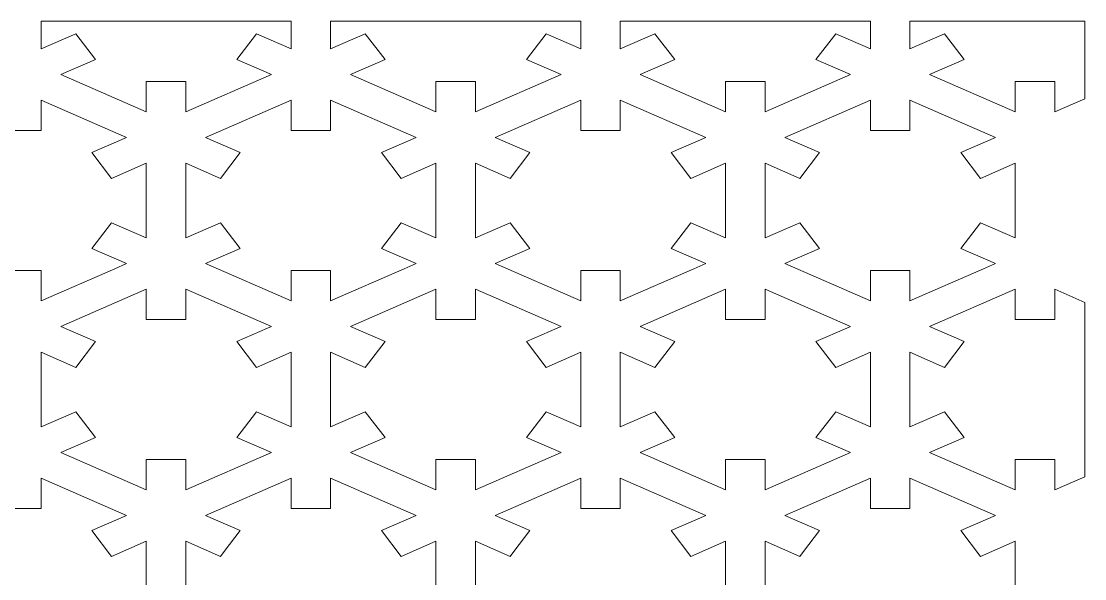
# Model space of a CAD drawing. Header units: millimetres. Extents: x -1200 to 1200, y -590 to 590.
# Drawn here: x 75 to 1200, y 0 to 590 of the extents above; entities that cross this region are included whole.
import ezdxf

# ---------------------------------------------------------------- set-up
doc = ezdxf.new("R2010")
doc.units = ezdxf.units.MM
doc.header["$MEASUREMENT"] = 0
doc.layers.add('Layer 1', color=7, linetype='Continuous')

msp = doc.modelspace()

# ---------------------------------------------------------------- linework, layer by layer
at = {"layer": 'Layer 1', "color": 250, "lineweight": 9}
for points, knots in [([(95.8978, 589.9734), (95.8978, 589.9734), (95.8978, 560.8792), (95.8978, 560.8792), (95.8978, 560.8792), (132.5646, 576.8386), (132.5646, 576.8386), (132.5646, 576.8386), (132.5671, 576.8355), (132.5671, 576.8355), (132.5671, 576.8355), (132.5726, 576.8378), (132.5726, 576.8378), (132.5726, 576.8378), (153.4601, 549.5634), (153.4601, 549.5634), (153.4601, 549.5634), (116.7818, 533.599), (116.7818, 533.599), (116.7818, 533.599), (207.2942, 494.2027), (207.2942, 494.2027), (207.2942, 494.2027), (207.2942, 526.1253), (207.2942, 526.1253), (207.2942, 526.1253), (207.3027, 526.1253), (207.3027, 526.1253), (207.3027, 526.1253), (249.069, 526.1252), (249.069, 526.1252), (249.069, 526.1252), (249.0776, 526.1252), (249.0776, 526.1252), (249.0776, 526.1252), (249.0777, 494.2022), (249.0777, 494.2022), (249.0777, 494.2022), (339.594, 533.6007), (339.594, 533.6007), (339.594, 533.6007), (302.9197, 549.5633), (302.9197, 549.5633), (302.9197, 549.5633), (302.9205, 549.5642), (302.9205, 549.5642), (302.9205, 549.5642), (323.8073, 576.8375), (323.8073, 576.8375), (323.8073, 576.8375), (323.8077, 576.8383), (323.8077, 576.8383), (323.8077, 576.8383), (360.4824, 560.8754), (360.4824, 560.8754), (360.4824, 560.8754), (360.4824, 589.9734), (360.4824, 589.9734), (360.4824, 589.9734), (95.8978, 589.9734), (95.8978, 589.9734)], [0, 0, 0, 0, 0.05, 0.05, 0.05, 0.1, 0.1, 0.1, 0.15, 0.15, 0.15, 0.2, 0.2, 0.2, 0.25, 0.25, 0.25, 0.3, 0.3, 0.3, 0.35, 0.35, 0.35, 0.4, 0.4, 0.4, 0.45, 0.45, 0.45, 0.5, 0.5, 0.5, 0.55, 0.55, 0.55, 0.6, 0.6, 0.6, 0.65, 0.65, 0.65, 0.7, 0.7, 0.7, 0.75, 0.75, 0.75, 0.8, 0.8, 0.8, 0.85, 0.85, 0.85, 0.9, 0.9, 0.9, 0.95, 0.95, 0.95, 1, 1, 1, 1]), ([(402.2664, 589.9734), (402.2664, 589.9734), (402.2664, 560.8792), (402.2664, 560.8792), (402.2664, 560.8792), (438.933, 576.8386), (438.933, 576.8386), (438.933, 576.8386), (438.9355, 576.8355), (438.9355, 576.8355), (438.9355, 576.8355), (438.9409, 576.8378), (438.9409, 576.8378), (438.9409, 576.8378), (459.8284, 549.5634), (459.8284, 549.5634), (459.8284, 549.5634), (423.1504, 533.599), (423.1504, 533.599), (423.1504, 533.599), (513.6625, 494.2027), (513.6625, 494.2027), (513.6625, 494.2027), (513.6625, 526.1253), (513.6625, 526.1253), (513.6625, 526.1253), (513.6712, 526.1253), (513.6712, 526.1253), (513.6712, 526.1253), (555.4374, 526.1252), (555.4374, 526.1252), (555.4374, 526.1252), (555.4459, 526.1252), (555.4459, 526.1252), (555.4459, 526.1252), (555.4461, 494.2022), (555.4461, 494.2022), (555.4461, 494.2022), (645.9624, 533.6007), (645.9624, 533.6007), (645.9624, 533.6007), (609.2884, 549.5633), (609.2884, 549.5633), (609.2884, 549.5633), (609.2892, 549.5642), (609.2892, 549.5642), (609.2892, 549.5642), (630.1758, 576.8375), (630.1758, 576.8375), (630.1758, 576.8375), (630.1763, 576.8383), (630.1763, 576.8383), (630.1763, 576.8383), (666.8508, 560.8754), (666.8508, 560.8754), (666.8508, 560.8754), (666.8508, 589.9734), (666.8508, 589.9734), (666.8508, 589.9734), (402.2664, 589.9734), (402.2664, 589.9734)], [0, 0, 0, 0, 0.05, 0.05, 0.05, 0.1, 0.1, 0.1, 0.15, 0.15, 0.15, 0.2, 0.2, 0.2, 0.25, 0.25, 0.25, 0.3, 0.3, 0.3, 0.35, 0.35, 0.35, 0.4, 0.4, 0.4, 0.45, 0.45, 0.45, 0.5, 0.5, 0.5, 0.55, 0.55, 0.55, 0.6, 0.6, 0.6, 0.65, 0.65, 0.65, 0.7, 0.7, 0.7, 0.75, 0.75, 0.75, 0.8, 0.8, 0.8, 0.85, 0.85, 0.85, 0.9, 0.9, 0.9, 0.95, 0.95, 0.95, 1, 1, 1, 1]), ([(708.6347, 589.9734), (708.6347, 589.9734), (708.6347, 560.8792), (708.6347, 560.8792), (708.6347, 560.8792), (745.3015, 576.8386), (745.3015, 576.8386), (745.3015, 576.8386), (745.304, 576.8355), (745.304, 576.8355), (745.304, 576.8355), (745.3095, 576.8378), (745.3095, 576.8378), (745.3095, 576.8378), (766.197, 549.5634), (766.197, 549.5634), (766.197, 549.5634), (729.5187, 533.599), (729.5187, 533.599), (729.5187, 533.599), (820.0311, 494.2027), (820.0311, 494.2027), (820.0311, 494.2027), (820.0311, 526.1253), (820.0311, 526.1253), (820.0311, 526.1253), (820.0396, 526.1253), (820.0396, 526.1253), (820.0396, 526.1253), (861.8059, 526.1252), (861.8059, 526.1252), (861.8059, 526.1252), (861.8144, 526.1252), (861.8144, 526.1252), (861.8144, 526.1252), (861.8146, 494.2022), (861.8146, 494.2022), (861.8146, 494.2022), (952.3309, 533.6007), (952.3309, 533.6007), (952.3309, 533.6007), (915.6566, 549.5633), (915.6566, 549.5633), (915.6566, 549.5633), (915.6575, 549.5642), (915.6575, 549.5642), (915.6575, 549.5642), (936.5442, 576.8375), (936.5442, 576.8375), (936.5442, 576.8375), (936.5445, 576.8383), (936.5445, 576.8383), (936.5445, 576.8383), (973.2193, 560.8754), (973.2193, 560.8754), (973.2193, 560.8754), (973.2193, 589.9734), (973.2193, 589.9734), (973.2193, 589.9734), (708.6347, 589.9734), (708.6347, 589.9734)], [0, 0, 0, 0, 0.05, 0.05, 0.05, 0.1, 0.1, 0.1, 0.15, 0.15, 0.15, 0.2, 0.2, 0.2, 0.25, 0.25, 0.25, 0.3, 0.3, 0.3, 0.35, 0.35, 0.35, 0.4, 0.4, 0.4, 0.45, 0.45, 0.45, 0.5, 0.5, 0.5, 0.55, 0.55, 0.55, 0.6, 0.6, 0.6, 0.65, 0.65, 0.65, 0.7, 0.7, 0.7, 0.75, 0.75, 0.75, 0.8, 0.8, 0.8, 0.85, 0.85, 0.85, 0.9, 0.9, 0.9, 0.95, 0.95, 0.95, 1, 1, 1, 1]), ([(1015.0031, 589.9734), (1015.0031, 589.9734), (1015.0031, 560.8792), (1015.0031, 560.8792), (1015.0031, 560.8792), (1051.6698, 576.8386), (1051.6698, 576.8386), (1051.6698, 576.8386), (1051.6724, 576.8355), (1051.6724, 576.8355), (1051.6724, 576.8355), (1051.6779, 576.8378), (1051.6779, 576.8378), (1051.6779, 576.8378), (1072.5653, 549.5634), (1072.5653, 549.5634), (1072.5653, 549.5634), (1035.8871, 533.599), (1035.8871, 533.599), (1035.8871, 533.599), (1126.3994, 494.2027), (1126.3994, 494.2027), (1126.3994, 494.2027), (1126.3994, 526.1253), (1126.3994, 526.1253), (1126.3994, 526.1253), (1126.408, 526.1253), (1126.408, 526.1253), (1126.408, 526.1253), (1168.1743, 526.1252), (1168.1743, 526.1252), (1168.1743, 526.1252), (1168.1828, 526.1252), (1168.1828, 526.1252), (1168.1828, 526.1252), (1168.183, 494.2022), (1168.183, 494.2022), (1168.183, 494.2022), (1199.95, 508.0291), (1199.95, 508.0291), (1199.95, 508.0291), (1199.95, 589.9734), (1199.95, 589.9734), (1199.95, 589.9734), (1015.0031, 589.9734), (1015.0031, 589.9734)], [0, 0, 0, 0, 0.066666667, 0.066666667, 0.066666667, 0.133333333, 0.133333333, 0.133333333, 0.2, 0.2, 0.2, 0.266666667, 0.266666667, 0.266666667, 0.333333333, 0.333333333, 0.333333333, 0.4, 0.4, 0.4, 0.466666667, 0.466666667, 0.466666667, 0.533333333, 0.533333333, 0.533333333, 0.6, 0.6, 0.6, 0.666666667, 0.666666667, 0.666666667, 0.733333333, 0.733333333, 0.733333333, 0.8, 0.8, 0.8, 0.866666667, 0.866666667, 0.866666667, 0.933333333, 0.933333333, 0.933333333, 1, 1, 1, 1]), ([(-20.615, 423.6863), (-20.615, 423.6863), (0.2724, 450.9606), (0.2724, 450.9606), (0.2724, 450.9606), (0.2716, 450.9609), (0.2716, 450.9609), (0.2716, 450.9609), (0.2718, 450.961), (0.2718, 450.961), (0.2718, 450.961), (-36.4021, 466.9238), (-36.4021, 466.9238), (-36.4021, 466.9238), (54.1141, 506.3218), (54.1141, 506.3218), (54.1141, 506.3218), (54.1141, 474.399), (54.1141, 474.399), (54.1141, 474.399), (54.1228, 474.399), (54.1228, 474.399), (54.1228, 474.399), (95.8893, 474.3991), (95.8893, 474.3991), (95.8893, 474.3991), (95.8978, 474.3991), (95.8978, 474.3991), (95.8978, 474.3991), (95.8976, 506.321), (95.8976, 506.321), (95.8976, 506.321), (186.4098, 466.9252), (186.4098, 466.9252), (186.4098, 466.9252), (149.7317, 450.9609), (149.7317, 450.9609), (149.7317, 450.9609), (170.619, 423.6866), (170.619, 423.6866), (170.619, 423.6866), (170.6245, 423.6889), (170.6245, 423.6889), (170.6245, 423.6889), (170.6269, 423.6858), (170.6269, 423.6858), (170.6269, 423.6858), (207.2942, 439.6455), (207.2942, 439.6455), (207.2942, 439.6455), (207.2943, 360.8497), (207.2943, 360.8497), (207.2943, 360.8497), (170.6276, 376.8091), (170.6276, 376.8091), (170.6276, 376.8091), (170.6255, 376.8064), (170.6255, 376.8064), (170.6255, 376.8064), (170.6192, 376.8091), (170.6192, 376.8091), (170.6192, 376.8091), (149.7319, 349.5347), (149.7319, 349.5347), (149.7319, 349.5347), (186.4111, 333.5699), (186.4111, 333.5699), (186.4111, 333.5699), (173.8065, 328.0837), (173.8065, 328.0837), (173.8065, 328.0837), (95.8976, 294.1735), (95.8976, 294.1735), (95.8976, 294.1735), (95.8975, 326.096), (95.8975, 326.096), (95.8975, 326.096), (95.8888, 326.096), (95.8888, 326.096), (95.8888, 326.096), (54.1228, 326.0961), (54.1228, 326.0961), (54.1228, 326.0961), (54.1141, 326.0961), (54.1141, 326.0961), (54.1141, 326.0961), (54.1141, 294.1735), (54.1141, 294.1735), (54.1141, 294.1735), (-36.4029, 333.5716), (-36.4029, 333.5716), (-36.4029, 333.5716), (0.2721, 349.5349), (0.2721, 349.5349), (0.2721, 349.5349), (0.2721, 349.535), (0.2721, 349.535), (0.2721, 349.535), (-20.6155, 376.8094), (-20.6155, 376.8094), (-20.6155, 376.8094), (-57.29, 360.8465), (-57.29, 360.8465), (-57.29, 360.8465), (-57.2902, 439.6494), (-57.2902, 439.6494), (-57.2902, 439.6494), (-20.615, 423.6863), (-20.615, 423.6863)], [0, 0, 0, 0, 0.027777778, 0.027777778, 0.027777778, 0.055555556, 0.055555556, 0.055555556, 0.083333333, 0.083333333, 0.083333333, 0.111111111, 0.111111111, 0.111111111, 0.138888889, 0.138888889, 0.138888889, 0.166666667, 0.166666667, 0.166666667, 0.194444444, 0.194444444, 0.194444444, 0.222222222, 0.222222222, 0.222222222, 0.25, 0.25, 0.25, 0.277777778, 0.277777778, 0.277777778, 0.305555556, 0.305555556, 0.305555556, 0.333333333, 0.333333333, 0.333333333, 0.361111111, 0.361111111, 0.361111111, 0.388888889, 0.388888889, 0.388888889, 0.416666667, 0.416666667, 0.416666667, 0.444444444, 0.444444444, 0.444444444, 0.472222222, 0.472222222, 0.472222222, 0.5, 0.5, 0.5, 0.527777778, 0.527777778, 0.527777778, 0.555555556, 0.555555556, 0.555555556, 0.583333333, 0.583333333, 0.583333333, 0.611111111, 0.611111111, 0.611111111, 0.638888889, 0.638888889, 0.638888889, 0.666666667, 0.666666667, 0.666666667, 0.694444444, 0.694444444, 0.694444444, 0.722222222, 0.722222222, 0.722222222, 0.75, 0.75, 0.75, 0.777777778, 0.777777778, 0.777777778, 0.805555556, 0.805555556, 0.805555556, 0.833333333, 0.833333333, 0.833333333, 0.861111111, 0.861111111, 0.861111111, 0.888888889, 0.888888889, 0.888888889, 0.916666667, 0.916666667, 0.916666667, 0.944444444, 0.944444444, 0.944444444, 0.972222222, 0.972222222, 0.972222222, 1, 1, 1, 1]), ([(285.7535, 423.6863), (285.7535, 423.6863), (306.641, 450.9606), (306.641, 450.9606), (306.641, 450.9606), (306.6402, 450.9609), (306.6402, 450.9609), (306.6402, 450.9609), (306.6403, 450.961), (306.6403, 450.961), (306.6403, 450.961), (269.9663, 466.9238), (269.9663, 466.9238), (269.9663, 466.9238), (360.4826, 506.3218), (360.4826, 506.3218), (360.4826, 506.3218), (360.4826, 474.399), (360.4826, 474.399), (360.4826, 474.399), (360.4912, 474.399), (360.4912, 474.399), (360.4912, 474.399), (402.2578, 474.3991), (402.2578, 474.3991), (402.2578, 474.3991), (402.2664, 474.3991), (402.2664, 474.3991), (402.2664, 474.3991), (402.2662, 506.321), (402.2662, 506.321), (402.2662, 506.321), (492.7783, 466.9252), (492.7783, 466.9252), (492.7783, 466.9252), (456.1001, 450.9609), (456.1001, 450.9609), (456.1001, 450.9609), (476.9876, 423.6866), (476.9876, 423.6866), (476.9876, 423.6866), (476.993, 423.6889), (476.993, 423.6889), (476.993, 423.6889), (476.9956, 423.6858), (476.9956, 423.6858), (476.9956, 423.6858), (513.6625, 439.6455), (513.6625, 439.6455), (513.6625, 439.6455), (513.6627, 360.8497), (513.6627, 360.8497), (513.6627, 360.8497), (476.9961, 376.8091), (476.9961, 376.8091), (476.9961, 376.8091), (476.994, 376.8064), (476.994, 376.8064), (476.994, 376.8064), (476.9878, 376.8091), (476.9878, 376.8091), (476.9878, 376.8091), (456.1003, 349.5347), (456.1003, 349.5347), (456.1003, 349.5347), (492.7796, 333.5699), (492.7796, 333.5699), (492.7796, 333.5699), (480.1748, 328.0837), (480.1748, 328.0837), (480.1748, 328.0837), (402.2662, 294.1735), (402.2662, 294.1735), (402.2662, 294.1735), (402.266, 326.096), (402.266, 326.096), (402.266, 326.096), (402.2575, 326.096), (402.2575, 326.096), (402.2575, 326.096), (360.4912, 326.0961), (360.4912, 326.0961), (360.4912, 326.0961), (360.4826, 326.0961), (360.4826, 326.0961), (360.4826, 326.0961), (360.4826, 294.1735), (360.4826, 294.1735), (360.4826, 294.1735), (269.9655, 333.5716), (269.9655, 333.5716), (269.9655, 333.5716), (306.6406, 349.5349), (306.6406, 349.5349), (306.6406, 349.5349), (306.6406, 349.535), (306.6406, 349.535), (306.6406, 349.535), (285.753, 376.8094), (285.753, 376.8094), (285.753, 376.8094), (249.0784, 360.8465), (249.0784, 360.8465), (249.0784, 360.8465), (249.0782, 439.6494), (249.0782, 439.6494), (249.0782, 439.6494), (285.7535, 423.6863), (285.7535, 423.6863)], [0, 0, 0, 0, 0.027777778, 0.027777778, 0.027777778, 0.055555556, 0.055555556, 0.055555556, 0.083333333, 0.083333333, 0.083333333, 0.111111111, 0.111111111, 0.111111111, 0.138888889, 0.138888889, 0.138888889, 0.166666667, 0.166666667, 0.166666667, 0.194444444, 0.194444444, 0.194444444, 0.222222222, 0.222222222, 0.222222222, 0.25, 0.25, 0.25, 0.277777778, 0.277777778, 0.277777778, 0.305555556, 0.305555556, 0.305555556, 0.333333333, 0.333333333, 0.333333333, 0.361111111, 0.361111111, 0.361111111, 0.388888889, 0.388888889, 0.388888889, 0.416666667, 0.416666667, 0.416666667, 0.444444444, 0.444444444, 0.444444444, 0.472222222, 0.472222222, 0.472222222, 0.5, 0.5, 0.5, 0.527777778, 0.527777778, 0.527777778, 0.555555556, 0.555555556, 0.555555556, 0.583333333, 0.583333333, 0.583333333, 0.611111111, 0.611111111, 0.611111111, 0.638888889, 0.638888889, 0.638888889, 0.666666667, 0.666666667, 0.666666667, 0.694444444, 0.694444444, 0.694444444, 0.722222222, 0.722222222, 0.722222222, 0.75, 0.75, 0.75, 0.777777778, 0.777777778, 0.777777778, 0.805555556, 0.805555556, 0.805555556, 0.833333333, 0.833333333, 0.833333333, 0.861111111, 0.861111111, 0.861111111, 0.888888889, 0.888888889, 0.888888889, 0.916666667, 0.916666667, 0.916666667, 0.944444444, 0.944444444, 0.944444444, 0.972222222, 0.972222222, 0.972222222, 1, 1, 1, 1]), ([(592.1219, 423.6863), (592.1219, 423.6863), (613.0093, 450.9606), (613.0093, 450.9606), (613.0093, 450.9606), (613.0085, 450.9609), (613.0085, 450.9609), (613.0085, 450.9609), (613.0087, 450.961), (613.0087, 450.961), (613.0087, 450.961), (576.3347, 466.9238), (576.3347, 466.9238), (576.3347, 466.9238), (666.851, 506.3218), (666.851, 506.3218), (666.851, 506.3218), (666.851, 474.399), (666.851, 474.399), (666.851, 474.399), (666.8595, 474.399), (666.8595, 474.399), (666.8595, 474.399), (708.6262, 474.3991), (708.6262, 474.3991), (708.6262, 474.3991), (708.6347, 474.3991), (708.6347, 474.3991), (708.6347, 474.3991), (708.6345, 506.321), (708.6345, 506.321), (708.6345, 506.321), (799.1467, 466.9252), (799.1467, 466.9252), (799.1467, 466.9252), (762.4684, 450.9609), (762.4684, 450.9609), (762.4684, 450.9609), (783.3559, 423.6866), (783.3559, 423.6866), (783.3559, 423.6866), (783.3614, 423.6889), (783.3614, 423.6889), (783.3614, 423.6889), (783.3638, 423.6858), (783.3638, 423.6858), (783.3638, 423.6858), (820.0311, 439.6455), (820.0311, 439.6455), (820.0311, 439.6455), (820.0312, 360.8497), (820.0312, 360.8497), (820.0312, 360.8497), (783.3645, 376.8091), (783.3645, 376.8091), (783.3645, 376.8091), (783.3624, 376.8064), (783.3624, 376.8064), (783.3624, 376.8064), (783.3561, 376.8091), (783.3561, 376.8091), (783.3561, 376.8091), (762.4686, 349.5347), (762.4686, 349.5347), (762.4686, 349.5347), (799.1479, 333.5699), (799.1479, 333.5699), (799.1479, 333.5699), (786.5431, 328.0837), (786.5431, 328.0837), (786.5431, 328.0837), (708.6345, 294.1735), (708.6345, 294.1735), (708.6345, 294.1735), (708.6344, 326.096), (708.6344, 326.096), (708.6344, 326.096), (708.6258, 326.096), (708.6258, 326.096), (708.6258, 326.096), (666.8595, 326.0961), (666.8595, 326.0961), (666.8595, 326.0961), (666.851, 326.0961), (666.851, 326.0961), (666.851, 326.0961), (666.851, 294.1735), (666.851, 294.1735), (666.851, 294.1735), (576.3338, 333.5716), (576.3338, 333.5716), (576.3338, 333.5716), (613.009, 349.5349), (613.009, 349.5349), (613.009, 349.5349), (613.009, 349.535), (613.009, 349.535), (613.009, 349.535), (592.1214, 376.8094), (592.1214, 376.8094), (592.1214, 376.8094), (555.4467, 360.8465), (555.4467, 360.8465), (555.4467, 360.8465), (555.4464, 439.6494), (555.4464, 439.6494), (555.4464, 439.6494), (592.1219, 423.6863), (592.1219, 423.6863)], [0, 0, 0, 0, 0.027777778, 0.027777778, 0.027777778, 0.055555556, 0.055555556, 0.055555556, 0.083333333, 0.083333333, 0.083333333, 0.111111111, 0.111111111, 0.111111111, 0.138888889, 0.138888889, 0.138888889, 0.166666667, 0.166666667, 0.166666667, 0.194444444, 0.194444444, 0.194444444, 0.222222222, 0.222222222, 0.222222222, 0.25, 0.25, 0.25, 0.277777778, 0.277777778, 0.277777778, 0.305555556, 0.305555556, 0.305555556, 0.333333333, 0.333333333, 0.333333333, 0.361111111, 0.361111111, 0.361111111, 0.388888889, 0.388888889, 0.388888889, 0.416666667, 0.416666667, 0.416666667, 0.444444444, 0.444444444, 0.444444444, 0.472222222, 0.472222222, 0.472222222, 0.5, 0.5, 0.5, 0.527777778, 0.527777778, 0.527777778, 0.555555556, 0.555555556, 0.555555556, 0.583333333, 0.583333333, 0.583333333, 0.611111111, 0.611111111, 0.611111111, 0.638888889, 0.638888889, 0.638888889, 0.666666667, 0.666666667, 0.666666667, 0.694444444, 0.694444444, 0.694444444, 0.722222222, 0.722222222, 0.722222222, 0.75, 0.75, 0.75, 0.777777778, 0.777777778, 0.777777778, 0.805555556, 0.805555556, 0.805555556, 0.833333333, 0.833333333, 0.833333333, 0.861111111, 0.861111111, 0.861111111, 0.888888889, 0.888888889, 0.888888889, 0.916666667, 0.916666667, 0.916666667, 0.944444444, 0.944444444, 0.944444444, 0.972222222, 0.972222222, 0.972222222, 1, 1, 1, 1]), ([(898.4902, 423.6863), (898.4902, 423.6863), (919.3777, 450.9606), (919.3777, 450.9606), (919.3777, 450.9606), (919.3769, 450.9609), (919.3769, 450.9609), (919.3769, 450.9609), (919.3771, 450.961), (919.3771, 450.961), (919.3771, 450.961), (882.7032, 466.9238), (882.7032, 466.9238), (882.7032, 466.9238), (973.2195, 506.3218), (973.2195, 506.3218), (973.2195, 506.3218), (973.2195, 474.399), (973.2195, 474.399), (973.2195, 474.399), (973.228, 474.399), (973.228, 474.399), (973.228, 474.399), (1014.9945, 474.3991), (1014.9945, 474.3991), (1014.9945, 474.3991), (1015.0031, 474.3991), (1015.0031, 474.3991), (1015.0031, 474.3991), (1015.0029, 506.321), (1015.0029, 506.321), (1015.0029, 506.321), (1105.515, 466.9252), (1105.515, 466.9252), (1105.515, 466.9252), (1068.837, 450.9609), (1068.837, 450.9609), (1068.837, 450.9609), (1089.7245, 423.6866), (1089.7245, 423.6866), (1089.7245, 423.6866), (1089.7299, 423.6889), (1089.7299, 423.6889), (1089.7299, 423.6889), (1089.7325, 423.6858), (1089.7325, 423.6858), (1089.7325, 423.6858), (1126.3994, 439.6455), (1126.3994, 439.6455), (1126.3994, 439.6455), (1126.3996, 360.8497), (1126.3996, 360.8497), (1126.3996, 360.8497), (1089.733, 376.8091), (1089.733, 376.8091), (1089.733, 376.8091), (1089.7309, 376.8064), (1089.7309, 376.8064), (1089.7309, 376.8064), (1089.7247, 376.8091), (1089.7247, 376.8091), (1089.7247, 376.8091), (1068.8372, 349.5347), (1068.8372, 349.5347), (1068.8372, 349.5347), (1105.5163, 333.5699), (1105.5163, 333.5699), (1105.5163, 333.5699), (1092.9117, 328.0837), (1092.9117, 328.0837), (1092.9117, 328.0837), (1015.0029, 294.1735), (1015.0029, 294.1735), (1015.0029, 294.1735), (1015.0027, 326.096), (1015.0027, 326.096), (1015.0027, 326.096), (1014.9941, 326.096), (1014.9941, 326.096), (1014.9941, 326.096), (973.228, 326.0961), (973.228, 326.0961), (973.228, 326.0961), (973.2195, 326.0961), (973.2195, 326.0961), (973.2195, 326.0961), (973.2195, 294.1735), (973.2195, 294.1735), (973.2195, 294.1735), (882.7024, 333.5716), (882.7024, 333.5716), (882.7024, 333.5716), (919.3772, 349.5349), (919.3772, 349.5349), (919.3772, 349.5349), (919.3772, 349.535), (919.3772, 349.535), (919.3772, 349.535), (898.4898, 376.8094), (898.4898, 376.8094), (898.4898, 376.8094), (861.8153, 360.8465), (861.8153, 360.8465), (861.8153, 360.8465), (861.8151, 439.6494), (861.8151, 439.6494), (861.8151, 439.6494), (898.4902, 423.6863), (898.4902, 423.6863)], [0, 0, 0, 0, 0.027777778, 0.027777778, 0.027777778, 0.055555556, 0.055555556, 0.055555556, 0.083333333, 0.083333333, 0.083333333, 0.111111111, 0.111111111, 0.111111111, 0.138888889, 0.138888889, 0.138888889, 0.166666667, 0.166666667, 0.166666667, 0.194444444, 0.194444444, 0.194444444, 0.222222222, 0.222222222, 0.222222222, 0.25, 0.25, 0.25, 0.277777778, 0.277777778, 0.277777778, 0.305555556, 0.305555556, 0.305555556, 0.333333333, 0.333333333, 0.333333333, 0.361111111, 0.361111111, 0.361111111, 0.388888889, 0.388888889, 0.388888889, 0.416666667, 0.416666667, 0.416666667, 0.444444444, 0.444444444, 0.444444444, 0.472222222, 0.472222222, 0.472222222, 0.5, 0.5, 0.5, 0.527777778, 0.527777778, 0.527777778, 0.555555556, 0.555555556, 0.555555556, 0.583333333, 0.583333333, 0.583333333, 0.611111111, 0.611111111, 0.611111111, 0.638888889, 0.638888889, 0.638888889, 0.666666667, 0.666666667, 0.666666667, 0.694444444, 0.694444444, 0.694444444, 0.722222222, 0.722222222, 0.722222222, 0.75, 0.75, 0.75, 0.777777778, 0.777777778, 0.777777778, 0.805555556, 0.805555556, 0.805555556, 0.833333333, 0.833333333, 0.833333333, 0.861111111, 0.861111111, 0.861111111, 0.888888889, 0.888888889, 0.888888889, 0.916666667, 0.916666667, 0.916666667, 0.944444444, 0.944444444, 0.944444444, 0.972222222, 0.972222222, 0.972222222, 1, 1, 1, 1]), ([(339.5953, 133.5426), (339.5953, 133.5426), (249.0777, 94.1437), (249.0777, 94.1437), (249.0777, 94.1437), (249.0776, 126.0666), (249.0776, 126.0666), (249.0776, 126.0666), (249.069, 126.0666), (249.069, 126.0666), (249.069, 126.0666), (207.3027, 126.0668), (207.3027, 126.0668), (207.3027, 126.0668), (207.2942, 126.0668), (207.2942, 126.0668), (207.2942, 126.0668), (207.2942, 94.1443), (207.2942, 94.1443), (207.2942, 94.1443), (116.7812, 133.5407), (116.7812, 133.5407), (116.7812, 133.5407), (153.4605, 149.5057), (153.4605, 149.5057), (153.4605, 149.5057), (132.573, 176.7801), (132.573, 176.7801), (132.573, 176.7801), (132.5667, 176.7774), (132.5667, 176.7774), (132.5667, 176.7774), (132.5646, 176.7801), (132.5646, 176.7801), (132.5646, 176.7801), (95.8983, 160.8208), (95.8983, 160.8208), (95.8983, 160.8208), (95.898, 239.6174), (95.898, 239.6174), (95.898, 239.6174), (132.5654, 223.6577), (132.5654, 223.6577), (132.5654, 223.6577), (132.567, 223.6597), (132.567, 223.6597), (132.567, 223.6597), (132.5734, 223.6569), (132.5734, 223.6569), (132.5734, 223.6569), (153.4603, 250.9319), (153.4603, 250.9319), (153.4603, 250.9319), (116.7814, 266.8968), (116.7814, 266.8968), (116.7814, 266.8968), (207.2946, 306.2932), (207.2946, 306.2932), (207.2946, 306.2932), (207.2946, 274.3704), (207.2946, 274.3704), (207.2946, 274.3704), (207.3032, 274.3704), (207.3032, 274.3704), (207.3032, 274.3704), (249.0698, 274.3706), (249.0698, 274.3706), (249.0698, 274.3706), (249.0784, 274.3706), (249.0784, 274.3706), (249.0784, 274.3706), (249.0782, 306.2924), (249.0782, 306.2924), (249.0782, 306.2924), (339.595, 266.8948), (339.595, 266.8948), (339.595, 266.8948), (335.5404, 265.1298), (335.5404, 265.1298), (335.5404, 265.1298), (302.92, 250.9317), (302.92, 250.9317), (302.92, 250.9317), (302.92, 250.9315), (302.92, 250.9315), (302.92, 250.9315), (323.8075, 223.6572), (323.8075, 223.6572), (323.8075, 223.6572), (360.4826, 239.6202), (360.4826, 239.6202), (360.4826, 239.6202), (360.4828, 160.8167), (360.4828, 160.8167), (360.4828, 160.8167), (323.8077, 176.7798), (323.8077, 176.7798), (323.8077, 176.7798), (302.9202, 149.5055), (302.9202, 149.5055), (302.9202, 149.5055), (339.5953, 133.5426), (339.5953, 133.5426)], [0, 0, 0, 0, 0.029411765, 0.029411765, 0.029411765, 0.058823529, 0.058823529, 0.058823529, 0.088235294, 0.088235294, 0.088235294, 0.117647059, 0.117647059, 0.117647059, 0.147058824, 0.147058824, 0.147058824, 0.176470588, 0.176470588, 0.176470588, 0.205882353, 0.205882353, 0.205882353, 0.235294118, 0.235294118, 0.235294118, 0.264705882, 0.264705882, 0.264705882, 0.294117647, 0.294117647, 0.294117647, 0.323529412, 0.323529412, 0.323529412, 0.352941176, 0.352941176, 0.352941176, 0.382352941, 0.382352941, 0.382352941, 0.411764706, 0.411764706, 0.411764706, 0.441176471, 0.441176471, 0.441176471, 0.470588235, 0.470588235, 0.470588235, 0.5, 0.5, 0.5, 0.529411765, 0.529411765, 0.529411765, 0.558823529, 0.558823529, 0.558823529, 0.588235294, 0.588235294, 0.588235294, 0.617647059, 0.617647059, 0.617647059, 0.647058824, 0.647058824, 0.647058824, 0.676470588, 0.676470588, 0.676470588, 0.705882353, 0.705882353, 0.705882353, 0.735294118, 0.735294118, 0.735294118, 0.764705882, 0.764705882, 0.764705882, 0.794117647, 0.794117647, 0.794117647, 0.823529412, 0.823529412, 0.823529412, 0.852941176, 0.852941176, 0.852941176, 0.882352941, 0.882352941, 0.882352941, 0.911764706, 0.911764706, 0.911764706, 0.941176471, 0.941176471, 0.941176471, 0.970588235, 0.970588235, 0.970588235, 1, 1, 1, 1]), ([(645.9637, 133.5426), (645.9637, 133.5426), (555.4461, 94.1437), (555.4461, 94.1437), (555.4461, 94.1437), (555.4459, 126.0666), (555.4459, 126.0666), (555.4459, 126.0666), (555.4374, 126.0666), (555.4374, 126.0666), (555.4374, 126.0666), (513.6712, 126.0668), (513.6712, 126.0668), (513.6712, 126.0668), (513.6625, 126.0668), (513.6625, 126.0668), (513.6625, 126.0668), (513.6625, 94.1443), (513.6625, 94.1443), (513.6625, 94.1443), (423.1497, 133.5407), (423.1497, 133.5407), (423.1497, 133.5407), (459.8288, 149.5057), (459.8288, 149.5057), (459.8288, 149.5057), (438.9413, 176.7801), (438.9413, 176.7801), (438.9413, 176.7801), (438.935, 176.7774), (438.935, 176.7774), (438.935, 176.7774), (438.933, 176.7801), (438.933, 176.7801), (438.933, 176.7801), (402.2668, 160.8208), (402.2668, 160.8208), (402.2668, 160.8208), (402.2666, 239.6174), (402.2666, 239.6174), (402.2666, 239.6174), (438.9338, 223.6577), (438.9338, 223.6577), (438.9338, 223.6577), (438.9352, 223.6597), (438.9352, 223.6597), (438.9352, 223.6597), (438.9418, 223.6569), (438.9418, 223.6569), (438.9418, 223.6569), (459.8286, 250.9319), (459.8286, 250.9319), (459.8286, 250.9319), (423.1499, 266.8968), (423.1499, 266.8968), (423.1499, 266.8968), (513.663, 306.2932), (513.663, 306.2932), (513.663, 306.2932), (513.663, 274.3704), (513.663, 274.3704), (513.663, 274.3704), (513.6717, 274.3704), (513.6717, 274.3704), (513.6717, 274.3704), (555.4382, 274.3706), (555.4382, 274.3706), (555.4382, 274.3706), (555.4467, 274.3706), (555.4467, 274.3706), (555.4467, 274.3706), (555.4464, 306.2924), (555.4464, 306.2924), (555.4464, 306.2924), (645.9634, 266.8948), (645.9634, 266.8948), (645.9634, 266.8948), (641.9086, 265.1298), (641.9086, 265.1298), (641.9086, 265.1298), (609.2885, 250.9317), (609.2885, 250.9317), (609.2885, 250.9317), (609.2885, 250.9315), (609.2885, 250.9315), (609.2885, 250.9315), (630.176, 223.6572), (630.176, 223.6572), (630.176, 223.6572), (666.851, 239.6202), (666.851, 239.6202), (666.851, 239.6202), (666.8511, 160.8167), (666.8511, 160.8167), (666.8511, 160.8167), (630.1763, 176.7798), (630.1763, 176.7798), (630.1763, 176.7798), (609.2887, 149.5055), (609.2887, 149.5055), (609.2887, 149.5055), (645.9637, 133.5426), (645.9637, 133.5426)], [0, 0, 0, 0, 0.029411765, 0.029411765, 0.029411765, 0.058823529, 0.058823529, 0.058823529, 0.088235294, 0.088235294, 0.088235294, 0.117647059, 0.117647059, 0.117647059, 0.147058824, 0.147058824, 0.147058824, 0.176470588, 0.176470588, 0.176470588, 0.205882353, 0.205882353, 0.205882353, 0.235294118, 0.235294118, 0.235294118, 0.264705882, 0.264705882, 0.264705882, 0.294117647, 0.294117647, 0.294117647, 0.323529412, 0.323529412, 0.323529412, 0.352941176, 0.352941176, 0.352941176, 0.382352941, 0.382352941, 0.382352941, 0.411764706, 0.411764706, 0.411764706, 0.441176471, 0.441176471, 0.441176471, 0.470588235, 0.470588235, 0.470588235, 0.5, 0.5, 0.5, 0.529411765, 0.529411765, 0.529411765, 0.558823529, 0.558823529, 0.558823529, 0.588235294, 0.588235294, 0.588235294, 0.617647059, 0.617647059, 0.617647059, 0.647058824, 0.647058824, 0.647058824, 0.676470588, 0.676470588, 0.676470588, 0.705882353, 0.705882353, 0.705882353, 0.735294118, 0.735294118, 0.735294118, 0.764705882, 0.764705882, 0.764705882, 0.794117647, 0.794117647, 0.794117647, 0.823529412, 0.823529412, 0.823529412, 0.852941176, 0.852941176, 0.852941176, 0.882352941, 0.882352941, 0.882352941, 0.911764706, 0.911764706, 0.911764706, 0.941176471, 0.941176471, 0.941176471, 0.970588235, 0.970588235, 0.970588235, 1, 1, 1, 1]), ([(952.3322, 133.5426), (952.3322, 133.5426), (861.8146, 94.1437), (861.8146, 94.1437), (861.8146, 94.1437), (861.8144, 126.0666), (861.8144, 126.0666), (861.8144, 126.0666), (861.8059, 126.0666), (861.8059, 126.0666), (861.8059, 126.0666), (820.0396, 126.0668), (820.0396, 126.0668), (820.0396, 126.0668), (820.0311, 126.0668), (820.0311, 126.0668), (820.0311, 126.0668), (820.0311, 94.1443), (820.0311, 94.1443), (820.0311, 94.1443), (729.5181, 133.5407), (729.5181, 133.5407), (729.5181, 133.5407), (766.1974, 149.5057), (766.1974, 149.5057), (766.1974, 149.5057), (745.3099, 176.7801), (745.3099, 176.7801), (745.3099, 176.7801), (745.3036, 176.7774), (745.3036, 176.7774), (745.3036, 176.7774), (745.3015, 176.7801), (745.3015, 176.7801), (745.3015, 176.7801), (708.6352, 160.8208), (708.6352, 160.8208), (708.6352, 160.8208), (708.635, 239.6174), (708.635, 239.6174), (708.635, 239.6174), (745.3024, 223.6577), (745.3024, 223.6577), (745.3024, 223.6577), (745.3039, 223.6597), (745.3039, 223.6597), (745.3039, 223.6597), (745.3103, 223.6569), (745.3103, 223.6569), (745.3103, 223.6569), (766.1971, 250.9319), (766.1971, 250.9319), (766.1971, 250.9319), (729.5183, 266.8968), (729.5183, 266.8968), (729.5183, 266.8968), (820.0315, 306.2932), (820.0315, 306.2932), (820.0315, 306.2932), (820.0315, 274.3704), (820.0315, 274.3704), (820.0315, 274.3704), (820.0401, 274.3704), (820.0401, 274.3704), (820.0401, 274.3704), (861.8067, 274.3706), (861.8067, 274.3706), (861.8067, 274.3706), (861.8153, 274.3706), (861.8153, 274.3706), (861.8153, 274.3706), (861.8151, 306.2924), (861.8151, 306.2924), (861.8151, 306.2924), (952.332, 266.8948), (952.332, 266.8948), (952.332, 266.8948), (948.2773, 265.1298), (948.2773, 265.1298), (948.2773, 265.1298), (915.6569, 250.9317), (915.6569, 250.9317), (915.6569, 250.9317), (915.6569, 250.9315), (915.6569, 250.9315), (915.6569, 250.9315), (936.5444, 223.6572), (936.5444, 223.6572), (936.5444, 223.6572), (973.2195, 239.6202), (973.2195, 239.6202), (973.2195, 239.6202), (973.2197, 160.8167), (973.2197, 160.8167), (973.2197, 160.8167), (936.5445, 176.7798), (936.5445, 176.7798), (936.5445, 176.7798), (915.6571, 149.5055), (915.6571, 149.5055), (915.6571, 149.5055), (952.3322, 133.5426), (952.3322, 133.5426)], [0, 0, 0, 0, 0.029411765, 0.029411765, 0.029411765, 0.058823529, 0.058823529, 0.058823529, 0.088235294, 0.088235294, 0.088235294, 0.117647059, 0.117647059, 0.117647059, 0.147058824, 0.147058824, 0.147058824, 0.176470588, 0.176470588, 0.176470588, 0.205882353, 0.205882353, 0.205882353, 0.235294118, 0.235294118, 0.235294118, 0.264705882, 0.264705882, 0.264705882, 0.294117647, 0.294117647, 0.294117647, 0.323529412, 0.323529412, 0.323529412, 0.352941176, 0.352941176, 0.352941176, 0.382352941, 0.382352941, 0.382352941, 0.411764706, 0.411764706, 0.411764706, 0.441176471, 0.441176471, 0.441176471, 0.470588235, 0.470588235, 0.470588235, 0.5, 0.5, 0.5, 0.529411765, 0.529411765, 0.529411765, 0.558823529, 0.558823529, 0.558823529, 0.588235294, 0.588235294, 0.588235294, 0.617647059, 0.617647059, 0.617647059, 0.647058824, 0.647058824, 0.647058824, 0.676470588, 0.676470588, 0.676470588, 0.705882353, 0.705882353, 0.705882353, 0.735294118, 0.735294118, 0.735294118, 0.764705882, 0.764705882, 0.764705882, 0.794117647, 0.794117647, 0.794117647, 0.823529412, 0.823529412, 0.823529412, 0.852941176, 0.852941176, 0.852941176, 0.882352941, 0.882352941, 0.882352941, 0.911764706, 0.911764706, 0.911764706, 0.941176471, 0.941176471, 0.941176471, 0.970588235, 0.970588235, 0.970588235, 1, 1, 1, 1]), ([(1199.95, 292.4661), (1199.95, 292.4661), (1168.1834, 306.2924), (1168.1834, 306.2924), (1168.1834, 306.2924), (1168.1836, 274.3706), (1168.1836, 274.3706), (1168.1836, 274.3706), (1168.1751, 274.3706), (1168.1751, 274.3706), (1168.1751, 274.3706), (1126.4084, 274.3704), (1126.4084, 274.3704), (1126.4084, 274.3704), (1126.3999, 274.3704), (1126.3999, 274.3704), (1126.3999, 274.3704), (1126.3999, 306.2932), (1126.3999, 306.2932), (1126.3999, 306.2932), (1035.8866, 266.8968), (1035.8866, 266.8968), (1035.8866, 266.8968), (1072.5655, 250.9319), (1072.5655, 250.9319), (1072.5655, 250.9319), (1051.6787, 223.6569), (1051.6787, 223.6569), (1051.6787, 223.6569), (1051.6721, 223.6597), (1051.6721, 223.6597), (1051.6721, 223.6597), (1051.6707, 223.6577), (1051.6707, 223.6577), (1051.6707, 223.6577), (1015.0033, 239.6174), (1015.0033, 239.6174), (1015.0033, 239.6174), (1015.0035, 160.8208), (1015.0035, 160.8208), (1015.0035, 160.8208), (1051.6698, 176.7801), (1051.6698, 176.7801), (1051.6698, 176.7801), (1051.6719, 176.7774), (1051.6719, 176.7774), (1051.6719, 176.7774), (1051.6782, 176.7801), (1051.6782, 176.7801), (1051.6782, 176.7801), (1072.5658, 149.5057), (1072.5658, 149.5057), (1072.5658, 149.5057), (1035.8865, 133.5407), (1035.8865, 133.5407), (1035.8865, 133.5407), (1126.3994, 94.1443), (1126.3994, 94.1443), (1126.3994, 94.1443), (1126.3994, 126.0668), (1126.3994, 126.0668), (1126.3994, 126.0668), (1126.408, 126.0668), (1126.408, 126.0668), (1126.408, 126.0668), (1168.1743, 126.0666), (1168.1743, 126.0666), (1168.1743, 126.0666), (1168.1828, 126.0666), (1168.1828, 126.0666), (1168.1828, 126.0666), (1168.183, 94.1437), (1168.183, 94.1437), (1168.183, 94.1437), (1199.95, 107.9706), (1199.95, 107.9706), (1199.95, 107.9706), (1199.95, 292.4661), (1199.95, 292.4661)], [0, 0, 0, 0, 0.038461538, 0.038461538, 0.038461538, 0.076923077, 0.076923077, 0.076923077, 0.115384615, 0.115384615, 0.115384615, 0.153846154, 0.153846154, 0.153846154, 0.192307692, 0.192307692, 0.192307692, 0.230769231, 0.230769231, 0.230769231, 0.269230769, 0.269230769, 0.269230769, 0.307692308, 0.307692308, 0.307692308, 0.346153846, 0.346153846, 0.346153846, 0.384615385, 0.384615385, 0.384615385, 0.423076923, 0.423076923, 0.423076923, 0.461538462, 0.461538462, 0.461538462, 0.5, 0.5, 0.5, 0.538461538, 0.538461538, 0.538461538, 0.576923077, 0.576923077, 0.576923077, 0.615384615, 0.615384615, 0.615384615, 0.653846154, 0.653846154, 0.653846154, 0.692307692, 0.692307692, 0.692307692, 0.730769231, 0.730769231, 0.730769231, 0.769230769, 0.769230769, 0.769230769, 0.807692308, 0.807692308, 0.807692308, 0.846153846, 0.846153846, 0.846153846, 0.884615385, 0.884615385, 0.884615385, 0.923076923, 0.923076923, 0.923076923, 0.961538462, 0.961538462, 0.961538462, 1, 1, 1, 1]), ([(-16.7009, 28.7387), (-16.7009, 28.7387), (0.2729, 50.9028), (0.2729, 50.9028), (0.2729, 50.9028), (-36.4021, 66.8659), (-36.4021, 66.8659), (-36.4021, 66.8659), (54.1144, 106.264), (54.1144, 106.264), (54.1144, 106.264), (54.1144, 74.3412), (54.1144, 74.3412), (54.1144, 74.3412), (54.1233, 74.3412), (54.1233, 74.3412), (54.1233, 74.3412), (95.8897, 74.3414), (95.8897, 74.3414), (95.8897, 74.3414), (95.8983, 74.3414), (95.8983, 74.3414), (95.8983, 74.3414), (95.898, 106.2632), (95.898, 106.2632), (95.898, 106.2632), (186.4109, 66.8671), (186.4109, 66.8671), (186.4109, 66.8671), (149.7317, 50.9024), (149.7317, 50.9024), (149.7317, 50.9024), (170.619, 23.628), (170.619, 23.628), (170.619, 23.628), (170.6253, 23.6307), (170.6253, 23.6307), (170.6253, 23.6307), (170.6274, 23.628), (170.6274, 23.628), (170.6274, 23.628), (207.2942, 39.5874), (207.2942, 39.5874), (207.2942, 39.5874), (207.2943, -39.2088), (207.2943, -39.2088), (207.2943, -39.2088), (170.6276, -23.2494), (170.6276, -23.2494), (170.6276, -23.2494), (170.6255, -23.2521), (170.6255, -23.2521), (170.6255, -23.2521), (170.6192, -23.2494), (170.6192, -23.2494), (170.6192, -23.2494), (149.7319, -50.5238), (149.7319, -50.5238), (149.7319, -50.5238), (186.4111, -66.4886), (186.4111, -66.4886), (186.4111, -66.4886), (173.8065, -71.9748), (173.8065, -71.9748), (173.8065, -71.9748), (95.8976, -105.8852), (95.8976, -105.8852), (95.8976, -105.8852), (95.8975, -73.9626), (95.8975, -73.9626), (95.8975, -73.9626), (95.8888, -73.9626), (95.8888, -73.9626), (95.8888, -73.9626), (54.1228, -73.9624), (54.1228, -73.9624), (54.1228, -73.9624), (54.1141, -73.9624), (54.1141, -73.9624), (54.1141, -73.9624), (54.1141, -105.8852), (54.1141, -105.8852), (54.1141, -105.8852), (-36.4029, -66.4869), (-36.4029, -66.4869), (-36.4029, -66.4869), (0.2721, -50.5237), (0.2721, -50.5237), (0.2721, -50.5237), (0.2721, -50.5235), (0.2721, -50.5235), (0.2721, -50.5235), (-20.6155, -23.2491), (-20.6155, -23.2491), (-20.6155, -23.2491), (-57.29, -39.212), (-57.29, -39.212), (-57.29, -39.212), (-57.2902, 39.5909), (-57.2902, 39.5909), (-57.2902, 39.5909), (-20.615, 23.6277), (-20.615, 23.6277), (-20.615, 23.6277), (-16.7009, 28.7387), (-16.7009, 28.7387)], [0, 0, 0, 0, 0.028571429, 0.028571429, 0.028571429, 0.057142857, 0.057142857, 0.057142857, 0.085714286, 0.085714286, 0.085714286, 0.114285714, 0.114285714, 0.114285714, 0.142857143, 0.142857143, 0.142857143, 0.171428571, 0.171428571, 0.171428571, 0.2, 0.2, 0.2, 0.228571429, 0.228571429, 0.228571429, 0.257142857, 0.257142857, 0.257142857, 0.285714286, 0.285714286, 0.285714286, 0.314285714, 0.314285714, 0.314285714, 0.342857143, 0.342857143, 0.342857143, 0.371428571, 0.371428571, 0.371428571, 0.4, 0.4, 0.4, 0.428571429, 0.428571429, 0.428571429, 0.457142857, 0.457142857, 0.457142857, 0.485714286, 0.485714286, 0.485714286, 0.514285714, 0.514285714, 0.514285714, 0.542857143, 0.542857143, 0.542857143, 0.571428571, 0.571428571, 0.571428571, 0.6, 0.6, 0.6, 0.628571429, 0.628571429, 0.628571429, 0.657142857, 0.657142857, 0.657142857, 0.685714286, 0.685714286, 0.685714286, 0.714285714, 0.714285714, 0.714285714, 0.742857143, 0.742857143, 0.742857143, 0.771428571, 0.771428571, 0.771428571, 0.8, 0.8, 0.8, 0.828571429, 0.828571429, 0.828571429, 0.857142857, 0.857142857, 0.857142857, 0.885714286, 0.885714286, 0.885714286, 0.914285714, 0.914285714, 0.914285714, 0.942857143, 0.942857143, 0.942857143, 0.971428571, 0.971428571, 0.971428571, 1, 1, 1, 1]), ([(289.6673, 28.7387), (289.6673, 28.7387), (306.6414, 50.9028), (306.6414, 50.9028), (306.6414, 50.9028), (269.9663, 66.8659), (269.9663, 66.8659), (269.9663, 66.8659), (360.4831, 106.264), (360.4831, 106.264), (360.4831, 106.264), (360.4831, 74.3412), (360.4831, 74.3412), (360.4831, 74.3412), (360.4916, 74.3412), (360.4916, 74.3412), (360.4916, 74.3412), (402.2583, 74.3414), (402.2583, 74.3414), (402.2583, 74.3414), (402.2668, 74.3414), (402.2668, 74.3414), (402.2668, 74.3414), (402.2666, 106.2632), (402.2666, 106.2632), (402.2666, 106.2632), (492.7794, 66.8671), (492.7794, 66.8671), (492.7794, 66.8671), (456.1001, 50.9024), (456.1001, 50.9024), (456.1001, 50.9024), (476.9876, 23.628), (476.9876, 23.628), (476.9876, 23.628), (476.9938, 23.6307), (476.9938, 23.6307), (476.9938, 23.6307), (476.9959, 23.628), (476.9959, 23.628), (476.9959, 23.628), (513.6625, 39.5874), (513.6625, 39.5874), (513.6625, 39.5874), (513.6627, -39.2088), (513.6627, -39.2088), (513.6627, -39.2088), (476.9961, -23.2494), (476.9961, -23.2494), (476.9961, -23.2494), (476.994, -23.2521), (476.994, -23.2521), (476.994, -23.2521), (476.9878, -23.2494), (476.9878, -23.2494), (476.9878, -23.2494), (456.1003, -50.5238), (456.1003, -50.5238), (456.1003, -50.5238), (492.7796, -66.4886), (492.7796, -66.4886), (492.7796, -66.4886), (480.1748, -71.9748), (480.1748, -71.9748), (480.1748, -71.9748), (402.2662, -105.8852), (402.2662, -105.8852), (402.2662, -105.8852), (402.266, -73.9626), (402.266, -73.9626), (402.266, -73.9626), (402.2575, -73.9626), (402.2575, -73.9626), (402.2575, -73.9626), (360.4912, -73.9624), (360.4912, -73.9624), (360.4912, -73.9624), (360.4826, -73.9624), (360.4826, -73.9624), (360.4826, -73.9624), (360.4826, -105.8852), (360.4826, -105.8852), (360.4826, -105.8852), (269.9655, -66.4869), (269.9655, -66.4869), (269.9655, -66.4869), (306.6406, -50.5237), (306.6406, -50.5237), (306.6406, -50.5237), (306.6406, -50.5235), (306.6406, -50.5235), (306.6406, -50.5235), (285.753, -23.2491), (285.753, -23.2491), (285.753, -23.2491), (249.0784, -39.212), (249.0784, -39.212), (249.0784, -39.212), (249.0782, 39.5909), (249.0782, 39.5909), (249.0782, 39.5909), (285.7535, 23.6277), (285.7535, 23.6277), (285.7535, 23.6277), (289.6673, 28.7387), (289.6673, 28.7387)], [0, 0, 0, 0, 0.028571429, 0.028571429, 0.028571429, 0.057142857, 0.057142857, 0.057142857, 0.085714286, 0.085714286, 0.085714286, 0.114285714, 0.114285714, 0.114285714, 0.142857143, 0.142857143, 0.142857143, 0.171428571, 0.171428571, 0.171428571, 0.2, 0.2, 0.2, 0.228571429, 0.228571429, 0.228571429, 0.257142857, 0.257142857, 0.257142857, 0.285714286, 0.285714286, 0.285714286, 0.314285714, 0.314285714, 0.314285714, 0.342857143, 0.342857143, 0.342857143, 0.371428571, 0.371428571, 0.371428571, 0.4, 0.4, 0.4, 0.428571429, 0.428571429, 0.428571429, 0.457142857, 0.457142857, 0.457142857, 0.485714286, 0.485714286, 0.485714286, 0.514285714, 0.514285714, 0.514285714, 0.542857143, 0.542857143, 0.542857143, 0.571428571, 0.571428571, 0.571428571, 0.6, 0.6, 0.6, 0.628571429, 0.628571429, 0.628571429, 0.657142857, 0.657142857, 0.657142857, 0.685714286, 0.685714286, 0.685714286, 0.714285714, 0.714285714, 0.714285714, 0.742857143, 0.742857143, 0.742857143, 0.771428571, 0.771428571, 0.771428571, 0.8, 0.8, 0.8, 0.828571429, 0.828571429, 0.828571429, 0.857142857, 0.857142857, 0.857142857, 0.885714286, 0.885714286, 0.885714286, 0.914285714, 0.914285714, 0.914285714, 0.942857143, 0.942857143, 0.942857143, 0.971428571, 0.971428571, 0.971428571, 1, 1, 1, 1]), ([(596.0357, 28.7387), (596.0357, 28.7387), (613.0098, 50.9028), (613.0098, 50.9028), (613.0098, 50.9028), (576.3347, 66.8659), (576.3347, 66.8659), (576.3347, 66.8659), (666.8513, 106.264), (666.8513, 106.264), (666.8513, 106.264), (666.8513, 74.3412), (666.8513, 74.3412), (666.8513, 74.3412), (666.86, 74.3412), (666.86, 74.3412), (666.86, 74.3412), (708.6266, 74.3414), (708.6266, 74.3414), (708.6266, 74.3414), (708.6352, 74.3414), (708.6352, 74.3414), (708.6352, 74.3414), (708.635, 106.2632), (708.635, 106.2632), (708.635, 106.2632), (799.1478, 66.8671), (799.1478, 66.8671), (799.1478, 66.8671), (762.4684, 50.9024), (762.4684, 50.9024), (762.4684, 50.9024), (783.3559, 23.628), (783.3559, 23.628), (783.3559, 23.628), (783.3622, 23.6307), (783.3622, 23.6307), (783.3622, 23.6307), (783.3643, 23.628), (783.3643, 23.628), (783.3643, 23.628), (820.0311, 39.5874), (820.0311, 39.5874), (820.0311, 39.5874), (820.0312, -39.2088), (820.0312, -39.2088), (820.0312, -39.2088), (783.3645, -23.2494), (783.3645, -23.2494), (783.3645, -23.2494), (783.3624, -23.2521), (783.3624, -23.2521), (783.3624, -23.2521), (783.3561, -23.2494), (783.3561, -23.2494), (783.3561, -23.2494), (762.4686, -50.5238), (762.4686, -50.5238), (762.4686, -50.5238), (799.1479, -66.4886), (799.1479, -66.4886), (799.1479, -66.4886), (786.5431, -71.9748), (786.5431, -71.9748), (786.5431, -71.9748), (708.6345, -105.8852), (708.6345, -105.8852), (708.6345, -105.8852), (708.6344, -73.9626), (708.6344, -73.9626), (708.6344, -73.9626), (708.6258, -73.9626), (708.6258, -73.9626), (708.6258, -73.9626), (666.8595, -73.9624), (666.8595, -73.9624), (666.8595, -73.9624), (666.851, -73.9624), (666.851, -73.9624), (666.851, -73.9624), (666.851, -105.8852), (666.851, -105.8852), (666.851, -105.8852), (576.3338, -66.4869), (576.3338, -66.4869), (576.3338, -66.4869), (613.009, -50.5237), (613.009, -50.5237), (613.009, -50.5237), (613.009, -50.5235), (613.009, -50.5235), (613.009, -50.5235), (592.1214, -23.2491), (592.1214, -23.2491), (592.1214, -23.2491), (555.4467, -39.212), (555.4467, -39.212), (555.4467, -39.212), (555.4464, 39.5909), (555.4464, 39.5909), (555.4464, 39.5909), (592.1219, 23.6277), (592.1219, 23.6277), (592.1219, 23.6277), (596.0357, 28.7387), (596.0357, 28.7387)], [0, 0, 0, 0, 0.028571429, 0.028571429, 0.028571429, 0.057142857, 0.057142857, 0.057142857, 0.085714286, 0.085714286, 0.085714286, 0.114285714, 0.114285714, 0.114285714, 0.142857143, 0.142857143, 0.142857143, 0.171428571, 0.171428571, 0.171428571, 0.2, 0.2, 0.2, 0.228571429, 0.228571429, 0.228571429, 0.257142857, 0.257142857, 0.257142857, 0.285714286, 0.285714286, 0.285714286, 0.314285714, 0.314285714, 0.314285714, 0.342857143, 0.342857143, 0.342857143, 0.371428571, 0.371428571, 0.371428571, 0.4, 0.4, 0.4, 0.428571429, 0.428571429, 0.428571429, 0.457142857, 0.457142857, 0.457142857, 0.485714286, 0.485714286, 0.485714286, 0.514285714, 0.514285714, 0.514285714, 0.542857143, 0.542857143, 0.542857143, 0.571428571, 0.571428571, 0.571428571, 0.6, 0.6, 0.6, 0.628571429, 0.628571429, 0.628571429, 0.657142857, 0.657142857, 0.657142857, 0.685714286, 0.685714286, 0.685714286, 0.714285714, 0.714285714, 0.714285714, 0.742857143, 0.742857143, 0.742857143, 0.771428571, 0.771428571, 0.771428571, 0.8, 0.8, 0.8, 0.828571429, 0.828571429, 0.828571429, 0.857142857, 0.857142857, 0.857142857, 0.885714286, 0.885714286, 0.885714286, 0.914285714, 0.914285714, 0.914285714, 0.942857143, 0.942857143, 0.942857143, 0.971428571, 0.971428571, 0.971428571, 1, 1, 1, 1]), ([(902.4043, 28.7387), (902.4043, 28.7387), (919.3781, 50.9028), (919.3781, 50.9028), (919.3781, 50.9028), (882.7032, 66.8659), (882.7032, 66.8659), (882.7032, 66.8659), (973.22, 106.264), (973.22, 106.264), (973.22, 106.264), (973.22, 74.3412), (973.22, 74.3412), (973.22, 74.3412), (973.2285, 74.3412), (973.2285, 74.3412), (973.2285, 74.3412), (1014.995, 74.3414), (1014.995, 74.3414), (1014.995, 74.3414), (1015.0035, 74.3414), (1015.0035, 74.3414), (1015.0035, 74.3414), (1015.0033, 106.2632), (1015.0033, 106.2632), (1015.0033, 106.2632), (1105.516, 66.8671), (1105.516, 66.8671), (1105.516, 66.8671), (1068.837, 50.9024), (1068.837, 50.9024), (1068.837, 50.9024), (1089.7245, 23.628), (1089.7245, 23.628), (1089.7245, 23.628), (1089.7307, 23.6307), (1089.7307, 23.6307), (1089.7307, 23.6307), (1089.7328, 23.628), (1089.7328, 23.628), (1089.7328, 23.628), (1126.3994, 39.5874), (1126.3994, 39.5874), (1126.3994, 39.5874), (1126.3996, -39.2088), (1126.3996, -39.2088), (1126.3996, -39.2088), (1089.733, -23.2494), (1089.733, -23.2494), (1089.733, -23.2494), (1089.7309, -23.2521), (1089.7309, -23.2521), (1089.7309, -23.2521), (1089.7247, -23.2494), (1089.7247, -23.2494), (1089.7247, -23.2494), (1068.8372, -50.5238), (1068.8372, -50.5238), (1068.8372, -50.5238), (1105.5163, -66.4886), (1105.5163, -66.4886), (1105.5163, -66.4886), (1092.9117, -71.9748), (1092.9117, -71.9748), (1092.9117, -71.9748), (1015.0029, -105.8852), (1015.0029, -105.8852), (1015.0029, -105.8852), (1015.0027, -73.9626), (1015.0027, -73.9626), (1015.0027, -73.9626), (1014.9941, -73.9626), (1014.9941, -73.9626), (1014.9941, -73.9626), (973.228, -73.9624), (973.228, -73.9624), (973.228, -73.9624), (973.2195, -73.9624), (973.2195, -73.9624), (973.2195, -73.9624), (973.2195, -105.8852), (973.2195, -105.8852), (973.2195, -105.8852), (882.7024, -66.4869), (882.7024, -66.4869), (882.7024, -66.4869), (919.3772, -50.5237), (919.3772, -50.5237), (919.3772, -50.5237), (919.3772, -50.5235), (919.3772, -50.5235), (919.3772, -50.5235), (898.4898, -23.2491), (898.4898, -23.2491), (898.4898, -23.2491), (861.8153, -39.212), (861.8153, -39.212), (861.8153, -39.212), (861.8151, 39.5909), (861.8151, 39.5909), (861.8151, 39.5909), (898.4902, 23.6277), (898.4902, 23.6277), (898.4902, 23.6277), (902.4043, 28.7387), (902.4043, 28.7387)], [0, 0, 0, 0, 0.028571429, 0.028571429, 0.028571429, 0.057142857, 0.057142857, 0.057142857, 0.085714286, 0.085714286, 0.085714286, 0.114285714, 0.114285714, 0.114285714, 0.142857143, 0.142857143, 0.142857143, 0.171428571, 0.171428571, 0.171428571, 0.2, 0.2, 0.2, 0.228571429, 0.228571429, 0.228571429, 0.257142857, 0.257142857, 0.257142857, 0.285714286, 0.285714286, 0.285714286, 0.314285714, 0.314285714, 0.314285714, 0.342857143, 0.342857143, 0.342857143, 0.371428571, 0.371428571, 0.371428571, 0.4, 0.4, 0.4, 0.428571429, 0.428571429, 0.428571429, 0.457142857, 0.457142857, 0.457142857, 0.485714286, 0.485714286, 0.485714286, 0.514285714, 0.514285714, 0.514285714, 0.542857143, 0.542857143, 0.542857143, 0.571428571, 0.571428571, 0.571428571, 0.6, 0.6, 0.6, 0.628571429, 0.628571429, 0.628571429, 0.657142857, 0.657142857, 0.657142857, 0.685714286, 0.685714286, 0.685714286, 0.714285714, 0.714285714, 0.714285714, 0.742857143, 0.742857143, 0.742857143, 0.771428571, 0.771428571, 0.771428571, 0.8, 0.8, 0.8, 0.828571429, 0.828571429, 0.828571429, 0.857142857, 0.857142857, 0.857142857, 0.885714286, 0.885714286, 0.885714286, 0.914285714, 0.914285714, 0.914285714, 0.942857143, 0.942857143, 0.942857143, 0.971428571, 0.971428571, 0.971428571, 1, 1, 1, 1])]:
    msp.add_open_spline(points, degree=3, knots=knots, dxfattribs=at)

doc.saveas('drawing.dxf')
